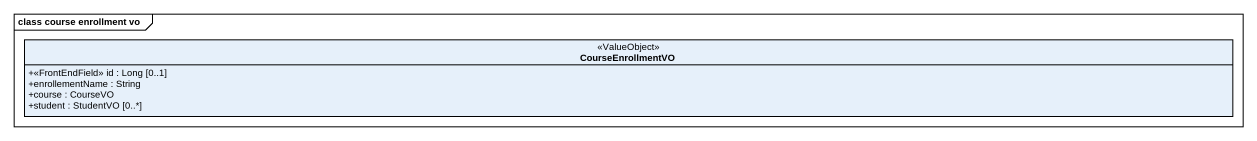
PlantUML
@startuml
mainframe class course enrollment vo
hide circle
hide empty members
skinparam classAttributeIconSize 0
class CourseEnrollmentVO <<ValueObject>> {
  +<<FrontEndField>> id : Long [0..1]
  +enrollementName : String
  +course : CourseVO
  +student : StudentVO [0..*]
}
@enduml
